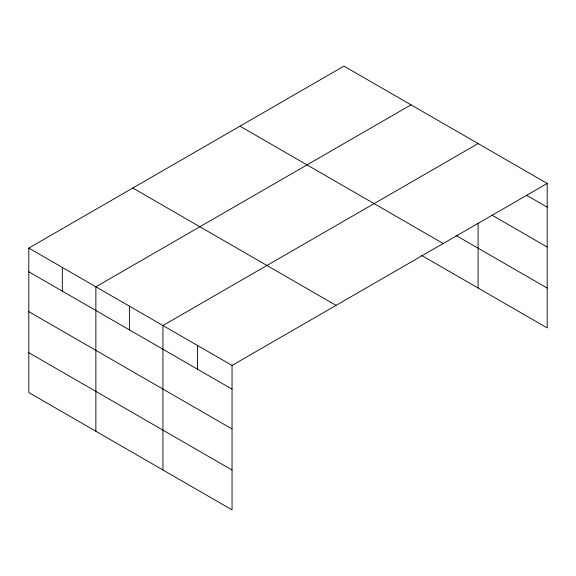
<?xml version="1.0" encoding="UTF-8"?>
<svg xmlns="http://www.w3.org/2000/svg" width="576" height="576" viewBox="0 0 576 576"><rect width="100%" height="100%" fill="white"/><g stroke="black" fill="none" stroke-linecap="round" stroke-linejoin="round"><path stroke-width="0.86" d="M28.8 248.083L232.042 365.422L232.042 509.875L28.8 392.53L28.8 248.083L343.958 66.125L547.2 183.47L547.2 327.917L421.697 255.463M411.026 104.846L95.868 286.805L95.868 431.251M478.094 143.575L162.943 325.526L162.943 469.98M232.042 365.422L547.2 183.47M526.471 195.214L547.2 207.18M491.918 215.107L547.2 247.025M455.998 235.418L547.2 288.072M239.954 126.173L443.196 243.511M132.804 188.035L336.046 305.381M28.8 271.793L232.042 389.138M28.8 311.638L232.042 428.976M28.8 352.692L232.042 470.03M478.094 223.193L478.094 288.022M197.489 345.478L197.489 369.187M129.406 306.166L129.406 329.882M62.338 267.444L62.338 291.154"/></g></svg>
